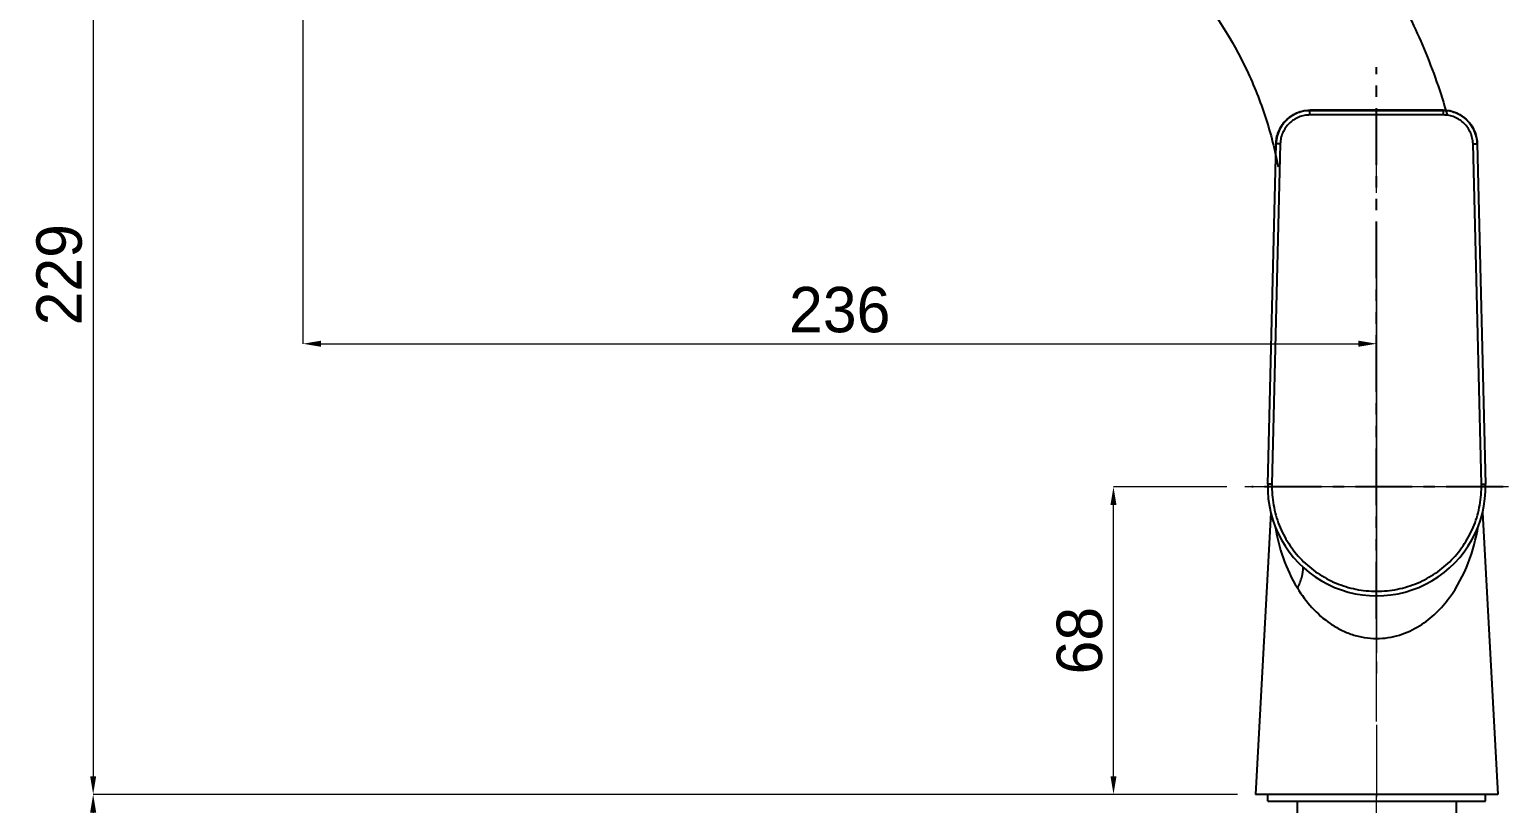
# Model space of a CAD drawing. Extents: x 0 to 1128, y 0 to 827.
# Drawn here: x 423.6 to 749.3, y 336.5 to 507 of the extents above; entities that cross this region are included whole.
import ezdxf

# ---------------------------------------------------------------- set-up
doc = ezdxf.new("R2010")
doc.units = 0
doc.header["$LTSCALE"] = 10
doc.header["$MEASUREMENT"] = 0
doc.header["$PDMODE"] = 3
doc.header["$PDSIZE"] = -10
for name, pattern in [('CENTER', [2, 1.25, -0.25, 0.25, -0.25]), ('CENTER2', [28.575000000000003, 19.05, -3.175, 3.175, -3.175]), ('PHANTOM', [2.5, 1.25, -0.25, 0.25, -0.25, 0.25, -0.25])]:
    doc.linetypes.add(name, pattern=pattern)
doc.layers.get('0').update_dxf_attribs({"linetype": 'CONTINUOUS'})
doc.layers.get('DEFPOINTS').update_dxf_attribs({"linetype": 'CONTINUOUS'})
doc.layers.add('Cneter', color=1, linetype='CENTER2', lineweight=13)
for name, color, linetype in [('DEF_LAYER_ASSEM_MEMBER', 7, 'CONTINUOUS'), ('DEFAULT_1', 7, 'CENTER'), ('DEFAULT_3', 7, 'PHANTOM')]:
    doc.layers.add(name, color=color, linetype=linetype)
doc.styles.add('Daelim Dimension', font='')
doc.styles.get('Daelim Dimension').set_extended_font_data('나눔고딕')
doc.dimstyles.new('DEFAULT', dxfattribs={"dimscale": 2, "dimtxt": 2, "dimasz": 2, "dimexe": 0, "dimexo": 2, "dimgap": 1, "dimtad": 1, "dimdec": 0, "dimzin": 9, "dimdsep": 46, "dimtxsty": 'Daelim Dimension', "dimcen": 0.5, "dimclrd": 5, "dimclre": 5, "dimclrt": 256, "dimadec": 1, "dimazin": 0, "dimtfac": 1, "dimtdec": 0, "dimtix": 1, "dimtmove": 0, "dimatfit": 3, "dimfxl": 1, "dimtolj": 1, "dimtzin": 1, "dimlwd": 9, "dimlwe": 9, "dimarcsym": 0})

# ---------------------------------------------------------------- blocks, each defined once
blk = doc.blocks.new('*D4')
at = {"color": 5, "lineweight": 9, "ltscale": 0.5, "transparency": 16777216}
for p, q in [((483.8223891443185, 559.4131244771634), (483.8223891443185, 437.7364212355606)), ((487.8223891443185, 437.7364212355606), (716.2930030822754, 437.7364212355606)), ((720.2930030822754, 435.1288685835261), (720.2930030822754, 437.7364212355606))]:
    blk.add_line(p, q, dxfattribs=at)
at = {"color": 5, "ltscale": 0.5, "transparency": 16777216}
for points in [[(487.8223891443185, 438.4030879022272), (487.8223891443185, 437.0697545688939), (483.8223891443185, 437.7364212355606)], [(716.2930030822754, 438.4030879022272), (716.2930030822754, 437.0697545688939), (720.2930030822754, 437.7364212355606)]]:
    blk.add_solid(points, dxfattribs=at)
at = {"layer": 'DEFPOINTS', "color": 0, "ltscale": 0.5, "transparency": 16777216}
for p in [(483.8223891443185, 563.4131244771634), (720.2930030822754, 437.7364212355606), (720.2930030822754, 431.1288685835261)]:
    blk.add_point(p, dxfattribs=at)
at = {"color": 7, "ltscale": 0.5, "transparency": 16777216, "insert": (602.057696113297, 445.1870650123846), "char_height": 10, "attachment_point": 5, "style": 'Daelim Dimension'}
blk.add_mtext('\\A1;236', dxfattribs=at)
blk = doc.blocks.new('*D3')
at = {"color": 5, "lineweight": 9, "ltscale": 0.5, "transparency": 16777216}
for p, q in [((479.8223891443188, 567.4131244770927), (437.6551723480226, 567.4131244770927)), ((437.6551723480226, 563.4131244770927), (437.6551723480226, 342.4670944213868)), ((689.619869232178, 338.4670944213868), (437.6551723480226, 338.4670944213868))]:
    blk.add_line(p, q, dxfattribs=at)
at = {"color": 5, "ltscale": 0.5, "transparency": 16777216}
for points in [[(436.9885056813559, 563.4131244770927), (438.3218390146893, 563.4131244770927), (437.6551723480226, 567.4131244770927)], [(436.9885056813559, 342.4670944213868), (438.3218390146893, 342.4670944213868), (437.6551723480226, 338.4670944213868)]]:
    blk.add_solid(points, dxfattribs=at)
at = {"layer": 'DEFPOINTS', "color": 0, "ltscale": 0.5, "transparency": 16777216}
for p in [(483.8223891443188, 567.4131244770927), (437.6551723480226, 338.4670944213868), (693.619869232178, 338.4670944213868)]:
    blk.add_point(p, dxfattribs=at)
at = {"color": 7, "ltscale": 0.5, "transparency": 16777216, "insert": (430.2116816470211, 452.9401094492396), "char_height": 10, "attachment_point": 5, "rotation": 90, "style": 'Daelim Dimension'}
blk.add_mtext('\\A1;229', dxfattribs=at)
blk = doc.blocks.new('*D5')
at = {"color": 5, "lineweight": 9, "ltscale": 0.5, "transparency": 16777216}
for p, q in [((687.2756271362307, 406.2069091796877), (662.3417647900769, 406.2069091796877)), ((662.3417647900769, 342.4670944213868), (662.3417647900769, 402.2069091796877)), ((689.6198691099755, 338.4670944213868), (662.3417647900769, 338.4670944213868))]:
    blk.add_line(p, q, dxfattribs=at)
at = {"color": 5, "ltscale": 0.5, "transparency": 16777216}
for points in [[(661.6750981234103, 402.2069091796877), (663.0084314567436, 402.2069091796877), (662.3417647900769, 406.2069091796877)], [(661.6750981234103, 342.4670944213868), (663.0084314567436, 342.4670944213868), (662.3417647900769, 338.4670944213868)]]:
    blk.add_solid(points, dxfattribs=at)
at = {"layer": 'DEFPOINTS', "color": 0, "ltscale": 0.5, "transparency": 16777216}
for p in [(662.3417647900769, 406.2069091796877), (691.2756271362307, 406.2069091796877), (693.6198691099755, 338.4670944213868)]:
    blk.add_point(p, dxfattribs=at)
at = {"color": 7, "ltscale": 0.5, "transparency": 16777216, "insert": (654.8982740890755, 372.3370018005369), "char_height": 10, "attachment_point": 5, "rotation": 90, "style": 'Daelim Dimension'}
blk.add_mtext('\\A1;68', dxfattribs=at)
blk = doc.blocks.new('*D6')
at = {"color": 5, "lineweight": 9, "ltscale": 0.5, "transparency": 16777216}
for p, q in [((689.6203208819757, 338.4670944213868), (437.655172348023, 338.4670944213868)), ((437.655172348023, 334.4670944213868), (437.655172348023, 120.1504698660865)), ((671.0164640513756, 116.1504698660865), (437.655172348023, 116.1504698660865))]:
    blk.add_line(p, q, dxfattribs=at)
at = {"color": 5, "ltscale": 0.5, "transparency": 16777216}
for points in [[(436.9885056813563, 334.4670944213868), (438.3218390146897, 334.4670944213868), (437.655172348023, 338.4670944213868)], [(436.9885056813563, 120.1504698660865), (438.3218390146897, 120.1504698660865), (437.655172348023, 116.1504698660865)]]:
    blk.add_solid(points, dxfattribs=at)
at = {"layer": 'DEFPOINTS', "color": 0, "ltscale": 0.5, "transparency": 16777216}
for p in [(693.6203208819757, 338.4670944213868), (437.655172348023, 116.1504698660865), (675.0164640513756, 116.1504698660866)]:
    blk.add_point(p, dxfattribs=at)
at = {"color": 7, "ltscale": 0.5, "transparency": 16777216, "insert": (430.2259877986667, 227.3087821437365), "char_height": 10, "attachment_point": 5, "rotation": 90, "style": 'Daelim Dimension'}
blk.add_mtext('\\A1;550', dxfattribs=at)

msp = doc.modelspace()

# ---------------------------------------------------------------- linework, layer by layer
at = {"ltscale": 0.5}
msp.add_line((744.2930030822754, 338.4670944213867), (696.2930030822754, 338.4670944213867), dxfattribs=at)
at = {"layer": 'Cneter', "lineweight": 5, "ltscale": 0.5}
msp.add_line((749.3103790283203, 406.2069091796875), (691.2756271362305, 406.2069091796875), dxfattribs=at)
for points, knots in [([(720.2930011749268, 100.4979564564601), (720.2930011749268, 338.0788650512695), (720.2930011749268, 480.8553237915039)], [0, 0, 0.0338348888377074, 1, 1]), ([(720.2930030822754, 462.7457504272461), (720.2930030822754, 457.7457504272461), (720.2930030822754, 331.9670944213867)], [0, 0, 0.0382325385165694, 1, 1])]:
    msp.add_open_spline(points, degree=1, knots=knots, dxfattribs=at)
at = {"layer": 'DEF_LAYER_ASSEM_MEMBER', "color": 7, "linetype": 'Continuous'}
for p, q in [((704.1458335235752, 489.0090976517877), (702.5079649504753, 488.4736683605879)), ((705.6304935230753, 489.1600297058876), (704.1458335235752, 489.0090976517877)), ((699.8014677340752, 486.3688999687874), (698.8786326810755, 484.9125956303869)), ((701.0332220169753, 487.5777189725877), (699.8014677340752, 486.3688999687874)), ((702.5079649504753, 488.4736683605879), (701.0332220169753, 487.5777189725877)), ((739.5359492091754, 487.5907731167872), (738.0587687515754, 488.4824962490875)), ((740.7711161294753, 486.3854568882871), (739.5359492091754, 487.5907731167872)), ((741.6981149286753, 484.9316969865877), (740.7711161294753, 486.3854568882871)), ((698.1341099109754, 481.8334649972876), (698.1702631882754, 482.4079157781871)), ((742.2683425663754, 483.3089374938872), (741.6981149286753, 484.9316969865877)), ((742.4156639436753, 482.4079835069879), (742.2683425663754, 483.3089374938872)), ((742.4157428765752, 482.4079167591872), (742.4518962534753, 481.8334649972876)), ((696.3001673274753, 406.7932814553878), (698.1341099109754, 481.8334649972876)), ((742.4518962534753, 481.8334649972876), (744.2858388369752, 406.7932814553878)), ((697.0024786651754, 400.4927690934865), (693.6198691099753, 338.4670944213867)), ((743.5812577340755, 400.5343889515871), (746.9661370546753, 338.4670944213867)), ((746.9656852825754, 338.4670944213867), (693.6203208819754, 338.4670944213867)), ((696.2930030822754, 336.9670944213867), (696.2930030822754, 338.4670944213867)), ((696.2930030822754, 336.9670944213867), (744.2930030822754, 336.9670944213867)), ((702.7930030822754, 336.9670944213867), (702.7930030822754, 326.9670944213867)), ((737.7930030822754, 336.9670944213867), (737.7930030822754, 326.9670944213867)), ((744.2930030822754, 336.9670944213867), (744.2930030822754, 338.4670944213867))]:
    msp.add_line(p, q, dxfattribs=at)
at = {"layer": 'DEF_LAYER_ASSEM_MEMBER', "color": 9, "linetype": 'Continuous'}
for p, q in [((705.6304951543752, 489.1600659275873), (705.6322084311755, 489.1594582222879)), ((705.6314676583754, 489.1291477151872), (705.6322084311755, 489.1594582222879)), ((734.9555110048755, 489.1600659275873), (734.9537977283753, 489.1594582222879)), ((734.9537977333753, 489.1594582222879), (734.9545385061754, 489.1291477151872)), ((734.9965486362753, 488.1297568881873), (705.5894575281754, 488.1297568881873)), ((699.0728704116755, 481.7962650063873), (697.2339859110753, 406.7688492771877)), ((743.3520202534753, 406.7688492771877), (741.5131357528753, 481.7962650063873)), ((697.9339191741753, 397.5730849944866), (697.9393328650751, 397.540023022987))]:
    msp.add_line(p, q, dxfattribs=at)
at = {"layer": 'DEF_LAYER_ASSEM_MEMBER', "color": 7, "linetype": 'Continuous'}
for points in [[(738.0587687515754, 488.4824962490875), (736.4195941502753, 489.0132596486874), (734.9555127153753, 489.1600297037876)], [(698.8786326810755, 484.9125956303869), (698.3130393756753, 483.2884189442875), (698.1703421265754, 482.4079825290873)]]:
    msp.add_lwpolyline(points, dxfattribs=at)
for centre, radius, start, end in [((720.2930030822749, -8072.907119187915), 8562.0797398512, 89.90188128849954, 90.09811871150048), ((705.6323473114753, 481.6351353448872), 7.5017100574, 150.3058984607149, 155.3747045146977), ((705.6210369408755, 481.6414901123871), 7.4887369803, 143.3044871008929, 150.3052669962131), ((734.9653746586755, 481.6417426764874), 7.4882597969, 29.82938826668511, 36.78369685709545), ((734.9533011564754, 481.6349446894874), 7.5021151346, 24.71285738449659, 29.82856141821363), ((705.6597665624754, 481.6338554063877), 7.528287625599999, 165.3746016918086, 178.5778512767034), ((705.6354145396754, 481.6357188168877), 7.5042554236, 155.3885123409069, 165.3414209471033), ((734.9517857674755, 481.6360826707878), 7.5030161641, 15.21578830010569, 24.70012528130936), ((734.9729735453752, 481.6425676534873), 7.4808691562, 12.50093023709793, 15.21045147830533), ((734.9850572033754, 481.6453618004871), 7.4684671641, 12.33570332850022, 12.50006846821882), ((734.9285893631754, 481.634655497488), 7.525918767699999, 1.416503385185671, 12.32348714848718), ((720.2930030822754, 406.2069091796875), 24, 178.5999999999863, 1.400000000013715)]:
    msp.add_arc(centre, radius, start, end, dxfattribs=at)
at = {"layer": 'DEF_LAYER_ASSEM_MEMBER', "color": 9, "linetype": 'Continuous'}
for centre, radius, start, end in [((720.2930030822758, 10477.66273434789), 9988.5443469962, 269.9158992167986, 270.0841007832015), ((720.2930030822749, -8071.907738969413), 8561.0797504598, 89.90188129380175, 90.09811870619825)]:
    msp.add_arc(centre, radius, start, end, dxfattribs=at)
at = {"layer": 'DEF_LAYER_ASSEM_MEMBER', "color": 7, "linetype": 'Continuous'}
for points, start_tangent, end_tangent in [([(654.7183870351753, 573.1085346992868), (668.9019980054752, 567.4575107804867), (682.2805549207753, 560.1014953163867), (694.6548960548755, 551.158220205687), (705.8420431356753, 540.7681300089862), (715.6790055311751, 529.0915633671866), (724.0243398791752, 516.3062326990866), (730.7598262852753, 502.6042603852866), (735.7917886928753, 488.189262155387)], (0.9501135498660461, -0.3119042198511273), (0.2719887793226257, -0.9623004229047123)), ([(643.7439700877753, 542.9565719443872), (653.8730623157753, 538.1559240468869), (663.3324552608753, 532.1428578870864), (679.6614276836751, 516.8465502454865), (691.6868099772753, 497.979628838787), (695.8235183402753, 487.5620626400869), (698.6055826244753, 476.7039429682864)], (0.9283173731363727, -0.3717887232463951), (0.1859373169334675, -0.9825616083338404)), ([(698.1703344101754, 482.4079066221875), (698.4346108882753, 483.7591365691878), (698.9412772103753, 485.0390176325873), (699.6730772219753, 486.205161567088), (700.6052104751752, 487.2181600999875), (701.7062522067754, 488.044099831488), (702.9391422605754, 488.655314485688), (704.2626389214754, 489.0313171303878), (705.6322084311755, 489.1594582222879)], (0.1011657790009902, 0.9948695819850574), (0.9999987994340939, 0.001549558121149284)), ([(705.6314676583754, 489.1291477151872), (703.9025481556753, 488.9293787483875), (702.2666816292754, 488.3362742452873), (700.8117122293754, 487.3815570669876), (699.6163995482752, 486.1164774132876)], (-0.9999992704668021, 0.00120791798704842), (-0.5976480354598668, -0.8017585831850894)), ([(734.9537977333753, 489.1594582222879), (736.3233671218754, 489.031317152987), (737.6468636740753, 488.6553145744874), (738.8797536428754, 488.0441000253877), (739.9807953235754, 487.218160430788), (740.9129285683753, 486.2051620569873), (741.6447286199755, 485.0390182925876), (742.1513950331755, 483.7591373973873), (742.4156716558755, 482.4079076032876)], (0.9999987994316281, -0.001549559712477108), (0.1011659096236199, -0.994869568702363)), ([(740.9627353101755, 486.1256806779875), (739.7676882456753, 487.3870829068874), (738.3141901871754, 488.3388428400876), (736.6806633667752, 488.930036655187), (734.9545385061754, 489.1291477151872)], (-0.5988780835343165, 0.8008402094439716), (-0.9999992704658802, -0.001207918750288188))]:
    msp.add_spline(points, degree=3, dxfattribs=dict(at, start_tangent=start_tangent, end_tangent=end_tangent))
at = {"layer": 'DEF_LAYER_ASSEM_MEMBER', "color": 9, "linetype": 'Continuous'}
for points, start_tangent, end_tangent in [([(705.5894575853754, 488.1297568881873), (705.5905110160754, 488.3201874142869), (705.5930661809753, 488.5043594239869), (705.5970373310754, 488.6744548700872), (705.6022672657755, 488.8244027023875), (705.6085706239753, 488.9488136187874), (705.6157208526754, 489.043278314688), (705.6195372331754, 489.0780326032873), (705.6234627444753, 489.1040574358876), (705.6274540125753, 489.1211509864879), (705.6314676633754, 489.1291114295873)], (0.001467099698802855, 0.9999989238086578), (0.7696702817367383, 0.6384415849639573)), ([(734.9965486358753, 488.1297568881873), (734.9954954279754, 488.3201923950874), (734.9929404165755, 488.5043702222874), (734.9889693453754, 488.6744718019872), (734.9837394172755, 488.8244255958871), (734.9774359990754, 488.9488418306873), (734.9702856537754, 489.0433107641875), (734.9664691978753, 489.0780666373876), (734.9625436030753, 489.1040926528876), (734.9585522467753, 489.1211869616873), (734.9545385061754, 489.1291477151872)], (-0.001465729382161145, 0.9999989258181122), (-0.7696698508218929, 0.6384421044509873)), ([(705.5894575281754, 488.1297568881873), (704.3395859574753, 488.0109882713878), (703.1356433154754, 487.6552044561877), (702.0222009031754, 487.0752344506873), (701.0407635234753, 486.2921009816873), (700.2281928725754, 485.3345402854875), (699.6152444552754, 484.2380471232873), (699.2252004033753, 483.0436485043874), (699.0728704116755, 481.7962650063873)], (-0.9999991231918502, 0.001324241492632717), (-0.02464404239592725, -0.9996962894671501)), ([(741.5131357528753, 481.7962650063873), (741.3608057608753, 483.0436485043874), (740.9707617095755, 484.2380471234874), (740.3578132919754, 485.3345402854875), (739.5452426409754, 486.2921009816873), (738.5638052614754, 487.0752344508874), (737.4503628487755, 487.6552044556875), (736.2464202071753, 488.0109882721872), (734.9965486362753, 488.1297568881873)], (-0.02464406126683182, 0.9996962890019533), (-0.9999991231867494, -0.00132424534447725)), ([(699.0728704116755, 481.7962650063873), (698.8870599187753, 481.8008493624875), (698.7092964559754, 481.8052880810874), (698.5469039121754, 481.8093990505877), (698.4054711681754, 481.8130402622874), (698.3441957382754, 481.8146441544877), (698.2899136680753, 481.8160852554875), (698.2430895851753, 481.8173512096873), (698.2041881169753, 481.8184296610871), (698.1736222805753, 481.8193094392873), (698.1515986512754, 481.8199841150872), (698.1438385906754, 481.8202429009871), (698.1382721935754, 481.820448444787), (698.1349188306754, 481.8206000911878), (698.1337978723755, 481.8206971844875)], (-0.9996992840480514, 0.02452226485897284), (0.02443217818724137, 0.9997014897803379)), ([(741.5131357781754, 481.7962650063873), (741.6989430689755, 481.800849298188), (741.8767028429754, 481.8052879372872), (742.0390915209755, 481.8093988190876), (742.1805205075752, 481.8130399409874), (742.2417941857752, 481.8146437893874), (742.2960746321753, 481.8160848486878), (742.3428972496754, 481.8173507637875), (742.3817974413755, 481.8184291797879), (742.4123622183754, 481.819308926988), (742.4343850223754, 481.8199835766873), (742.4421447622753, 481.8202423513876), (742.4477109021755, 481.8204478853877), (742.4510640731753, 481.8205995233875), (742.4521849064754, 481.8206966097878)], (0.9996992820199743, 0.02452234753745879), (-0.02574046218609394, 0.9996686594099299)), ([(697.2339858685752, 406.7688492771877), (697.0489645057753, 406.7734194212871), (696.8720940935752, 406.7778453850879), (696.7106131826754, 406.7819468539874), (696.5700400896753, 406.785583102188), (696.5091544444754, 406.7871865634879), (696.4552261839754, 406.7886287325873), (696.4087136739754, 406.7898973293877), (696.3700752801753, 406.7909800738871), (696.3397184402752, 406.7918658494873), (696.3178468807753, 406.7925481915872), (696.3101408306752, 406.792811418487), (696.3046134000754, 406.793021798987), (696.3012836886753, 406.7931786705876), (696.3001707964754, 406.7932813705875)], (-0.9996988824881496, 0.02453862978947272), (0.02498018962614555, 0.9996879463743883)), ([(697.2339859110753, 406.7688492771877), (697.5805977967752, 402.1956980643872), (698.8297046981752, 397.7834258020875), (700.9301554610752, 393.7081434696875), (703.7969134905752, 390.1311003560877), (707.3153186424752, 387.1926874642877), (711.3458559822752, 385.0077303077869), (715.7293705971754, 383.6615790672877), (720.2930030822754, 383.2069091796875)], (-0.02450836803144558, -0.9996996248355979), (0.9999999999423712, -1.07358136218425e-05)), ([(720.2930030822754, 383.2069091796875), (724.8566753996754, 383.6615866306875), (729.2402111718752, 385.0077566463879), (733.2707187791752, 387.1927097608877), (736.7891054391753, 390.1311142879877), (739.6558600353753, 393.7081581702878), (741.7563058013752, 397.7834364152877), (743.0054099195754, 402.1957034850875), (743.3520202534753, 406.7688492771877)], (0.9999999999466384, 1.033070464516997e-05), (-0.02450906997826138, 0.9996996076266114)), ([(743.3520202534753, 406.7688492771877), (743.5370420318754, 406.7734194307877), (743.7139129405753, 406.7778454062873), (743.8753943883753, 406.781946888088), (744.0159680212753, 406.7855831493871), (744.0768539261753, 406.7871866170872), (744.1307824339754, 406.7886287921874), (744.1772951748753, 406.7898973946876), (744.2159337789753, 406.7909801443875), (744.2462908048753, 406.7918659245879), (744.2681625235753, 406.7925482706869), (744.2758686424754, 406.7928114992874), (744.2813961344752, 406.7930218813872), (744.2847258993754, 406.7931787542875), (744.2858388369752, 406.7932814553878)], (0.9996988825877013, 0.0245386257337592), (-0.02443217819933198, 0.9997014897800424)), ([(697.9393328650751, 397.540023022987), (699.7085750691751, 390.5603304954866), (702.8277613322753, 383.9367754973864)], (0.161967082597655, -0.9867961614005218), (0.5217981467756716, -0.8530689854996927)), ([(720.2930030822752, 372.8011929955865), (722.8330839076755, 372.9925402744866), (725.2877393878755, 373.5560190275864), (729.7188920481753, 375.583846645387), (733.3884149235753, 378.4512839848867), (736.3384271601753, 381.8280541778868), (740.4525094879752, 389.4107522197864), (742.6487054669753, 397.5521699434867)], (0.9999997338022336, -0.0007296543441894756), (0.1616776175975262, 0.9868436289341833)), ([(702.8278104285753, 383.9368386454862), (703.8256660805753, 386.3108646239871), (704.0917147545754, 388.5929763351869)], (0.4890271162640752, 0.8722685822373993), (-0.0652477152036858, 0.9978690974575266)), ([(702.8283063075753, 383.937478024387), (706.0349863891754, 379.6445741084863), (710.0892525960753, 376.0916632399867), (712.4295900654754, 374.712206578587), (714.9376171594752, 373.6715244734869), (717.5704478586752, 373.0234894619862), (720.2930034960752, 372.8015799974864)], (0.5225575326359911, -0.8526040259612813), (0.9999996879574441, -0.0007899905156539626))]:
    msp.add_spline(points, degree=3, dxfattribs=dict(at, start_tangent=start_tangent, end_tangent=end_tangent))
at = {"layer": 'DEFAULT_1', "color": 7, "linetype": 'CENTER'}
msp.add_line((748.1281259957752, 406.2069091796875), (692.8053352980753, 406.2069091796875), dxfattribs=at)
at = {"layer": 'DEFAULT_3', "color": 2, "linetype": 'PHANTOM'}
msp.add_line((720.2930030822754, 377.1589212892877), (720.2930030822754, 498.6821212892874), dxfattribs=at)

# ---------------------------------------------------------------- dimensions: what is measured, and where the dimension line sits
at = {"color": 5, "ltscale": 0.5}
dim = msp.add_linear_dim(base=(437.6551723480226, 338.4670944213868), p1=(483.8223891443185, 567.4131244770924), p2=(693.6198692321777, 338.4670944213867), angle=90, dimstyle='DEFAULT', override={"dimtxt": 5, "dimdec": 0, "dimclrd": 5, "dimclre": 5, "dimclrt": 7}, dxfattribs=at)
dim.commit()
dim.dimension.update_dxf_attribs({"geometry": '*D3', "text_midpoint": (437.6551723480226, 452.9401094492396), "dimtype": 128})
dim = msp.add_linear_dim(base=(720.2930030822754, 437.7364212355606), p1=(483.8223891443185, 563.4131244771634), p2=(720.2930030822754, 431.1288685835261), dimstyle='DEFAULT', override={"dimtxt": 5, "dimdec": 0, "dimclrd": 5, "dimclre": 5, "dimclrt": 7}, dxfattribs=at)
dim.commit()
dim.dimension.update_dxf_attribs({"geometry": '*D4', "text_midpoint": (602.057696113297, 437.7364212355606), "dimtype": 128})
dim = msp.add_linear_dim(base=(662.3417647900769, 406.2069091796877), p1=(693.6198691099753, 338.4670944213867), p2=(691.2756271362305, 406.2069091796875), angle=90, dimstyle='DEFAULT', override={"dimtxt": 5, "dimdec": 0, "dimclrd": 5, "dimclre": 5, "dimclrt": 7}, dxfattribs=at)
dim.commit()
dim.dimension.update_dxf_attribs({"geometry": '*D5', "text_midpoint": (654.8982740890755, 372.3370018005369)})
dim = msp.add_linear_dim(base=(437.655172348023, 116.1504698660865), p1=(693.6203208819754, 338.4670944213867), p2=(675.0164640513754, 116.1504698660865), angle=90, text='550', dimstyle='DEFAULT', override={"dimtxt": 5, "dimdec": 0, "dimclrd": 5, "dimclre": 5, "dimclrt": 7}, dxfattribs=at)
dim.commit()
dim.dimension.update_dxf_attribs({"geometry": '*D6', "text_midpoint": (430.2259877986667, 227.3087821437365)})

doc.saveas('drawing.dxf')
